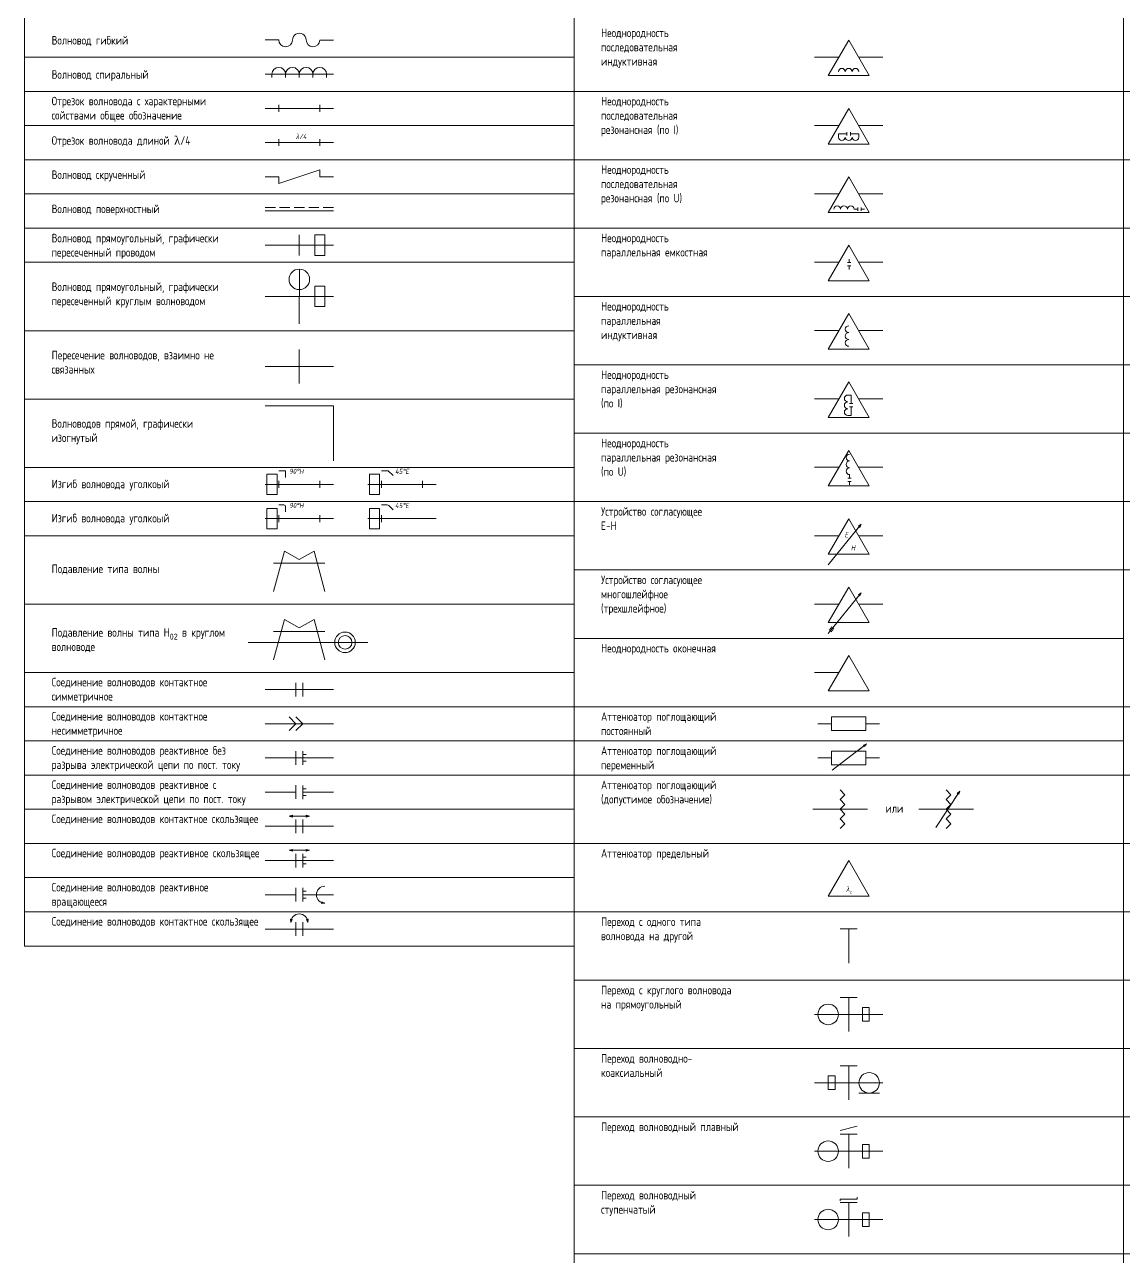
# Model space of a CAD drawing. Header units: millimetres. Extents: x 105 to 909, y -265 to 982.
# Drawn here: x 105.4 to 426.8, y 164.7 to 525 of the extents above; entities that cross this region are included whole.
import ezdxf

# ---------------------------------------------------------------- set-up
doc = ezdxf.new("R2010")
doc.units = ezdxf.units.MM
doc.layers.get('0').update_dxf_attribs({"lineweight": 20})
doc.styles.add('GOST', font='GOST_A.TTF')

msp = doc.modelspace()

# ---------------------------------------------------------------- hatches: boundary and pattern name
h = msp.add_hatch(color=256)
h.dxf.hatch_style = 1
h.paths.add_polyline_path([(349.3, 378.23), (350.11, 378.82), (349.5, 378.07)])
h = msp.add_hatch(color=256)
h.dxf.hatch_style = 1
h.paths.add_polyline_path([(349.7, 377.91), (350.11, 378.82), (349.5, 378.07)])
h = msp.add_hatch(color=256)
h.dxf.hatch_style = 1
h.paths.add_polyline_path([(349.3, 358.23), (350.11, 358.82), (349.5, 358.07)])
h = msp.add_hatch(color=256)
h.dxf.hatch_style = 1
h.paths.add_polyline_path([(349.7, 357.91), (350.11, 358.82), (349.5, 358.07)])
h = msp.add_hatch(color=256)
h.dxf.hatch_style = 1
h.paths.add_polyline_path([(350.81, 314.22), (351.73, 314.61), (350.96, 314.02)])
h = msp.add_hatch(color=256)
h.dxf.hatch_style = 1
h.paths.add_polyline_path([(351.12, 313.81), (351.73, 314.61), (350.96, 314.02)])
h = msp.add_hatch(color=256)
h.dxf.hatch_style = 1
h.paths.add_polyline_path([(378.23, 300.12), (378.98, 300.79), (378.45, 299.98)])
h = msp.add_hatch(color=256)
h.dxf.hatch_style = 1
h.paths.add_polyline_path([(378.67, 299.84), (378.98, 300.79), (378.45, 299.98)])
h = msp.add_hatch(color=256)
h.dxf.hatch_style = 1
h.paths.add_polyline_path([(183.75, 293.72), (182.78, 293.46), (183.75, 293.46)])
h = msp.add_hatch(color=256)
h.dxf.hatch_style = 1
h.paths.add_polyline_path([(183.75, 293.2), (182.78, 293.46), (183.75, 293.46)])
h = msp.add_hatch(color=256)
h.dxf.hatch_style = 1
h.paths.add_polyline_path([(187.82, 293.72), (188.78, 293.46), (187.82, 293.46)])
h = msp.add_hatch(color=256)
h.dxf.hatch_style = 1
h.paths.add_polyline_path([(187.82, 293.2), (188.78, 293.46), (187.82, 293.46)])
h = msp.add_hatch(color=256)
h.dxf.hatch_style = 1
h.paths.add_polyline_path([(183.75, 283.72), (182.78, 283.46), (183.75, 283.46)])
h = msp.add_hatch(color=256)
h.dxf.hatch_style = 1
h.paths.add_polyline_path([(183.75, 283.2), (182.78, 283.46), (183.75, 283.46)])
h = msp.add_hatch(color=256)
h.dxf.hatch_style = 1
h.paths.add_polyline_path([(187.82, 283.72), (188.78, 283.46), (187.82, 283.46)])
h = msp.add_hatch(color=256)
h.dxf.hatch_style = 1
h.paths.add_polyline_path([(187.82, 283.2), (188.78, 283.46), (187.82, 283.46)])
h = msp.add_hatch(color=256)
h.dxf.hatch_style = 1
h.paths.add_polyline_path([(192.29, 267.9), (193.28, 267.96), (192.34, 268.15)])
h = msp.add_hatch(color=256)
h.dxf.hatch_style = 1
h.paths.add_polyline_path([(192.39, 268.41), (193.28, 267.96), (192.34, 268.15)])
h = msp.add_hatch(color=256)
h.dxf.hatch_style = 1
h.paths.add_polyline_path([(183.22, 263.34), (183.28, 262.34), (183.48, 263.29)])
h = msp.add_hatch(color=256)
h.dxf.hatch_style = 1
h.paths.add_polyline_path([(183.73, 263.24), (183.28, 262.34), (183.48, 263.29)])
h = msp.add_hatch(color=256)
h.dxf.hatch_style = 1
h.paths.add_polyline_path([(187.86, 263.25), (188.28, 262.34), (188.12, 263.29)])
h = msp.add_hatch(color=256)
h.dxf.hatch_style = 1
h.paths.add_polyline_path([(188.37, 263.34), (188.28, 262.34), (188.12, 263.29)])

# ---------------------------------------------------------------- linework, layer by layer
for p, q in [((175.78, 520.49), (179.78, 520.49)), ((191.78, 520.48), (195.78, 520.48)), ((346.47, 520.45), (340.47, 510.06)), ((346.47, 520.45), (352.47, 510.06)), ((105.44, 515.46), (266.13, 515.46)), ((336.49, 515.49), (343.61, 515.49)), ((349.34, 515.49), (356.45, 515.49)), ((175.78, 510.49), (195.78, 510.49)), ((177.78, 510.49), (177.78, 509.49)), ((181.78, 510.49), (181.78, 509.49)), ((185.78, 510.49), (185.78, 509.49)), ((189.78, 510.49), (189.78, 509.49)), ((193.78, 510.49), (193.78, 509.49)), ((352.47, 510.06), (340.47, 510.06)), ((105.44, 505.46), (266.13, 505.46)), ((266.13, 505.46), (426.82, 505.46)), ((426.82, 505.46), (587.5, 505.46)), ((179.78, 500.49), (179.78, 501.49)), ((179.78, 501.49), (179.78, 499.49)), ((191.78, 499.49), (191.78, 501.49)), ((175.78, 500.49), (195.78, 500.49)), ((191.78, 500.49), (191.78, 499.49)), ((346.47, 500.45), (340.47, 490.06)), ((346.47, 500.45), (352.47, 490.06)), ((105.44, 495.46), (266.13, 495.46)), ((336.49, 495.49), (343.61, 495.49)), ((349.34, 495.49), (356.45, 495.49)), ((175.78, 490.49), (195.78, 490.49)), ((179.78, 490.49), (179.78, 491.49)), ((179.78, 491.49), (179.78, 489.49)), ((191.78, 489.49), (191.78, 491.49)), ((191.78, 490.49), (191.78, 489.49)), ((352.47, 490.06), (340.47, 490.06)), ((345.97, 493.06), (343.47, 493.06)), ((343.47, 493.06), (343.47, 492.06)), ((345.97, 493.56), (345.97, 492.56)), ((346.97, 493.56), (346.97, 492.56)), ((346.97, 493.06), (349.47, 493.06)), ((349.47, 492.06), (349.47, 493.06)), ((105.44, 485.46), (266.13, 485.46)), ((266.13, 485.46), (426.82, 485.46)), ((426.82, 485.46), (587.5, 485.46)), ((175.78, 480.49), (179.78, 480.49)), ((179.78, 478.49), (191.78, 482.49)), ((179.78, 480.49), (179.78, 478.49)), ((191.78, 480.49), (191.78, 482.49)), ((191.78, 480.49), (195.78, 480.49)), ((346.47, 480.45), (340.47, 470.06)), ((346.47, 480.45), (352.47, 470.06)), ((105.44, 475.46), (266.13, 475.46)), ((336.49, 475.49), (343.61, 475.49)), ((349.34, 475.49), (356.45, 475.49)), ((175.78, 471.49), (178.78, 471.49)), ((175.78, 470.49), (195.78, 470.49)), ((180.03, 471.49), (183.03, 471.49)), ((184.28, 471.49), (187.28, 471.49)), ((188.53, 471.49), (191.53, 471.49)), ((192.78, 471.49), (195.78, 471.49)), ((352.47, 470.06), (340.47, 470.06)), ((349.1, 470.97), (348.1, 470.97)), ((349.1, 470.47), (349.1, 471.47)), ((350.1, 470.47), (350.1, 471.47)), ((350.1, 470.97), (351.1, 470.97)), ((105.44, 465.46), (266.13, 465.46)), ((266.13, 465.46), (426.82, 465.46)), ((426.82, 465.46), (587.5, 465.46)), ((185.78, 463.49), (185.78, 457.49)), ((192.28, 463.49), (190.28, 463.49)), ((190.28, 463.49), (193.28, 463.49)), ((190.28, 457.49), (190.28, 463.49)), ((193.28, 463.49), (193.28, 457.49)), ((175.78, 460.49), (195.78, 460.49)), ((346.47, 460.45), (340.47, 450.06)), ((346.47, 460.45), (352.47, 450.06)), ((105.44, 455.46), (266.13, 455.46)), ((193.28, 457.49), (190.28, 457.49)), ((336.49, 455.49), (343.61, 455.49)), ((347.09, 455.38), (346.09, 455.38)), ((347.09, 454.38), (346.09, 454.38)), ((346.59, 455.38), (346.59, 456.38)), ((346.59, 454.38), (346.59, 453.38)), ((349.34, 455.49), (356.45, 455.49)), ((185.81, 453.49), (185.76, 437.49)), ((192.28, 448.49), (190.28, 448.49)), ((190.28, 448.49), (193.28, 448.49)), ((190.28, 442.49), (190.28, 448.49)), ((193.28, 448.49), (193.28, 442.49)), ((352.47, 450.06), (340.47, 450.06)), ((175.78, 445.49), (195.78, 445.49)), ((266.13, 445.46), (426.82, 445.46)), ((426.82, 445.46), (587.5, 445.46)), ((193.28, 442.49), (190.28, 442.49)), ((346.47, 440.45), (340.47, 430.06)), ((346.47, 440.45), (352.47, 430.06)), ((105.44, 435.46), (266.13, 435.46)), ((336.49, 435.49), (343.61, 435.49)), ((349.34, 435.49), (356.45, 435.49)), ((185.78, 425), (185.78, 430)), ((185.78, 430), (185.78, 420)), ((352.47, 430.06), (340.47, 430.06)), ((266.13, 425.46), (426.82, 425.46)), ((426.82, 425.46), (587.5, 425.46)), ((175.78, 425), (195.78, 425)), ((346.47, 420.45), (340.47, 410.06)), ((346.47, 420.45), (352.47, 410.06)), ((105.44, 415.46), (266.13, 415.46)), ((336.49, 415.49), (343.61, 415.49)), ((347.21, 416.64), (346.21, 416.64)), ((347.21, 414.14), (347.21, 416.64)), ((349.34, 415.49), (356.45, 415.49)), ((195.81, 413.43), (175.81, 413.43)), ((195.81, 413.43), (195.76, 397.43)), ((347.71, 414.14), (346.71, 414.14)), ((347.71, 413.14), (346.71, 413.14)), ((347.21, 413.14), (347.21, 410.64)), ((352.47, 410.06), (340.47, 410.06)), ((346.21, 410.64), (347.21, 410.64)), ((266.13, 405.46), (426.82, 405.46)), ((426.82, 405.46), (587.5, 405.46)), ((346.47, 400.45), (340.47, 390.06)), ((346.47, 400.45), (352.47, 390.06)), ((105.44, 395.46), (266.13, 395.46)), ((178.28, 393.49), (176.28, 393.49)), ((176.28, 393.49), (179.28, 393.49)), ((176.28, 387.49), (176.28, 393.49)), ((179.28, 393.49), (179.28, 387.49)), ((179.78, 394.49), (181.78, 394.49)), ((181.78, 394.49), (181.78, 392.49)), ((208.28, 393.51), (206.28, 393.51)), ((206.28, 393.51), (209.28, 393.51)), ((206.28, 387.51), (206.28, 393.51)), ((209.28, 393.51), (209.28, 387.51)), ((209.78, 394.49), (211.78, 394.49)), ((211.78, 394.49), (213.2, 393.08)), ((336.49, 395.49), (343.61, 395.49)), ((346.74, 392.35), (346.74, 393.35)), ((349.34, 395.49), (356.45, 395.49)), ((175.78, 390.49), (195.78, 390.49)), ((179.78, 390.49), (179.78, 391.49)), ((179.78, 391.49), (179.78, 389.49)), ((191.78, 389.49), (191.78, 391.49)), ((191.78, 390.49), (191.78, 389.49)), ((205.78, 390.49), (225.78, 390.49)), ((209.78, 390.49), (209.78, 391.49)), ((209.78, 391.49), (209.78, 389.49)), ((221.78, 389.49), (221.78, 391.49)), ((221.78, 390.49), (221.78, 389.49)), ((352.47, 390.06), (340.47, 390.06)), ((347.24, 392.35), (346.24, 392.35)), ((347.24, 391.35), (346.24, 391.35)), ((346.74, 391.35), (346.74, 390.35)), ((179.28, 387.49), (176.28, 387.49)), ((209.28, 387.51), (206.28, 387.51)), ((105.44, 385.46), (266.13, 385.46)), ((178.28, 383.49), (176.28, 383.49)), ((176.28, 383.49), (179.28, 383.49)), ((176.28, 377.49), (176.28, 383.49)), ((179.28, 383.49), (179.28, 377.49)), ((179.78, 384.49), (181.28, 384.49)), ((181.78, 383.99), (181.78, 382.49)), ((208.28, 383.49), (206.28, 383.49)), ((206.28, 383.49), (209.28, 383.49)), ((206.28, 377.49), (206.28, 383.49)), ((209.28, 383.49), (209.28, 377.49)), ((209.78, 384.49), (211.28, 384.49)), ((212.14, 384.14), (213.2, 383.08)), ((266.13, 385.46), (426.82, 385.46)), ((426.82, 385.46), (587.5, 385.46)), ((175.78, 380.49), (195.78, 380.49)), ((179.78, 380.49), (179.78, 381.49)), ((179.78, 381.49), (179.78, 379.49)), ((191.78, 379.49), (191.78, 381.49)), ((191.78, 380.49), (191.78, 379.49)), ((205.78, 380.49), (225.78, 380.49)), ((209.78, 380.49), (209.78, 381.49)), ((209.78, 381.49), (209.78, 379.49)), ((346.47, 380.45), (340.47, 370.06)), ((350.11, 378.82), (340.49, 366.92)), ((346.47, 380.45), (352.47, 370.06)), ((348.23, 376.49), (350.11, 378.82)), ((350.11, 378.82), (349.3, 378.23)), ((350.11, 378.82), (349.7, 377.91)), ((105.44, 375.46), (266.13, 375.46)), ((179.28, 377.49), (176.28, 377.49)), ((209.28, 377.49), (206.28, 377.49)), ((336.49, 375.49), (343.61, 375.49)), ((349.3, 378.23), (349.5, 378.07)), ((349.34, 375.49), (356.45, 375.49)), ((349.7, 377.91), (349.5, 378.07)), ((181.45, 370.99), (178.28, 359.16)), ((185.78, 368.49), (181.45, 370.99)), ((185.78, 368.49), (190.11, 370.99)), ((190.11, 370.99), (193.28, 359.16)), ((352.47, 370.06), (340.47, 370.06)), ((178.28, 367.49), (193.28, 367.49)), ((266.13, 365.46), (426.82, 365.46)), ((426.82, 365.46), (587.5, 365.46)), ((346.47, 360.45), (340.47, 350.06)), ((346.47, 360.45), (352.47, 350.06)), ((350.11, 358.82), (340.49, 346.92)), ((348.23, 356.49), (350.11, 358.82)), ((350.11, 358.82), (349.3, 358.23)), ((349.3, 358.23), (349.5, 358.07)), ((349.7, 357.91), (349.5, 358.07)), ((350.11, 358.82), (349.7, 357.91)), ((105.44, 355.46), (266.13, 355.46)), ((336.47, 355.49), (343.59, 355.46)), ((349.36, 355.45), (356.47, 355.41)), ((181.45, 350.99), (178.28, 339.16)), ((185.78, 348.49), (181.45, 350.99)), ((185.78, 348.49), (190.11, 350.99)), ((190.11, 350.99), (193.28, 339.16)), ((352.47, 350.06), (340.47, 350.06)), ((178.28, 347.49), (193.28, 347.49)), ((340.73, 348.01), (341.51, 347.38)), ((341.05, 348.4), (341.82, 347.77)), ((341.36, 348.79), (342.14, 348.16)), ((170.78, 344.29), (205.78, 344.29)), ((266.13, 345.46), (426.82, 345.46)), ((346.47, 340.45), (340.47, 330.06)), ((346.47, 340.45), (352.47, 330.06)), ((105.44, 335.46), (266.13, 335.46)), ((336.47, 335.49), (343.59, 335.46)), ((336.49, 335.49), (343.61, 335.49)), ((184.78, 332.49), (184.78, 328.49)), ((186.78, 330.49), (186.78, 332.49)), ((175.78, 330.49), (195.78, 330.49)), ((186.78, 328.49), (186.78, 330.49)), ((352.47, 330.06), (340.47, 330.06)), ((105.44, 325.46), (266.13, 325.46)), ((266.13, 325.46), (426.82, 325.46)), ((426.82, 325.46), (587.5, 325.46)), ((184.78, 320.49), (182.79, 322.49)), ((186.78, 320.49), (184.79, 322.49)), ((341.47, 320.46), (341.47, 322.46)), ((341.47, 322.46), (351.47, 322.46)), ((351.47, 322.46), (351.47, 318.46)), ((175.78, 320.49), (195.78, 320.49)), ((184.78, 320.49), (182.79, 318.49)), ((186.78, 320.49), (184.79, 318.49)), ((341.47, 320.46), (337.47, 320.46)), ((341.47, 318.46), (341.47, 320.46)), ((351.47, 318.46), (341.47, 318.46)), ((351.47, 320.46), (355.47, 320.46)), ((105.44, 315.46), (266.13, 315.46)), ((266.13, 315.46), (426.82, 315.46)), ((351.73, 314.61), (341.63, 306.86)), ((349.35, 312.78), (351.73, 314.61)), ((351.73, 314.61), (350.81, 314.22)), ((350.81, 314.22), (350.96, 314.02)), ((351.12, 313.81), (350.96, 314.02)), ((351.73, 314.61), (351.12, 313.81)), ((175.78, 310.49), (195.78, 310.49)), ((184.78, 312.49), (184.78, 308.49)), ((186.78, 310.49), (186.78, 312.49)), ((186.78, 311.49), (187.78, 311.49)), ((186.78, 308.49), (186.78, 310.49)), ((341.47, 310.46), (337.47, 310.46)), ((341.47, 310.46), (341.47, 312.46)), ((341.47, 312.46), (351.47, 312.46)), ((341.47, 308.46), (341.47, 310.46)), ((351.47, 312.46), (351.47, 308.46)), ((351.47, 310.46), (355.47, 310.46)), ((186.78, 309.49), (187.78, 309.49)), ((351.47, 308.46), (341.47, 308.46)), ((105.44, 305.46), (266.13, 305.46)), ((266.13, 305.46), (426.82, 305.46)), ((426.82, 305.46), (587.5, 305.46)), ((175.78, 300.49), (184.78, 300.49)), ((184.78, 302.49), (184.78, 298.49)), ((186.78, 300.46), (186.78, 302.46)), ((186.78, 301.46), (187.78, 301.46)), ((186.78, 298.46), (186.78, 300.46)), ((186.78, 300.46), (195.78, 300.46)), ((186.78, 299.46), (187.78, 299.46)), ((343.98, 301.12), (345.39, 299.7)), ((343.98, 298.29), (345.39, 299.7)), ((378.98, 300.79), (372, 290.14)), ((374.97, 301.12), (376.39, 299.7)), ((374.97, 298.29), (376.39, 299.7)), ((377.34, 298.28), (378.98, 300.79)), ((378.98, 300.79), (378.23, 300.12)), ((378.23, 300.12), (378.45, 299.98)), ((378.67, 299.84), (378.45, 299.98)), ((378.98, 300.79), (378.67, 299.84)), ((105.44, 295.46), (266.13, 295.46)), ((351.98, 295.46), (335.98, 295.46)), ((343.98, 298.29), (345.39, 296.88)), ((343.98, 295.46), (345.39, 296.88)), ((343.98, 295.46), (345.39, 294.05)), ((343.98, 295.46), (351.98, 295.46)), ((382.97, 295.46), (366.97, 295.46)), ((374.97, 298.29), (376.39, 296.88)), ((374.97, 295.46), (376.39, 296.88)), ((374.97, 295.46), (376.39, 294.05)), ((182.78, 293.46), (183.75, 293.72)), ((188.78, 293.46), (182.78, 293.46)), ((182.78, 293.46), (183.75, 293.2)), ((183.75, 293.72), (183.75, 293.46)), ((183.75, 293.2), (183.75, 293.46)), ((184.78, 292.49), (184.78, 288.49)), ((185.78, 293.46), (188.78, 293.46)), ((186.78, 290.49), (186.78, 292.49)), ((188.78, 293.46), (187.82, 293.72)), ((187.82, 293.72), (187.82, 293.46)), ((188.78, 293.46), (187.82, 293.2)), ((187.82, 293.2), (187.82, 293.46)), ((343.98, 292.63), (345.39, 294.05)), ((343.98, 292.63), (345.39, 291.22)), ((374.97, 292.63), (376.39, 294.05)), ((374.97, 292.63), (376.39, 291.22)), ((175.78, 290.49), (186.78, 290.49)), ((186.78, 288.49), (186.78, 290.49)), ((186.78, 290.49), (195.78, 290.49)), ((343.98, 289.81), (345.39, 291.22)), ((374.97, 289.81), (376.39, 291.22)), ((105.44, 285.46), (266.13, 285.46)), ((266.13, 285.46), (426.82, 285.46)), ((426.82, 285.46), (587.5, 285.46)), ((182.78, 283.46), (183.75, 283.72)), ((188.78, 283.46), (182.78, 283.46)), ((182.78, 283.46), (183.75, 283.2)), ((183.75, 283.72), (183.75, 283.46)), ((183.75, 283.2), (183.75, 283.46)), ((184.78, 282.46), (184.78, 278.46)), ((185.78, 283.46), (188.78, 283.46)), ((186.78, 280.46), (186.78, 282.46)), ((186.78, 281.46), (187.78, 281.46)), ((188.78, 283.46), (187.82, 283.72)), ((187.82, 283.72), (187.82, 283.46)), ((188.78, 283.46), (187.82, 283.2)), ((187.82, 283.2), (187.82, 283.46)), ((175.78, 280.46), (186.78, 280.46)), ((186.78, 278.46), (186.78, 280.46)), ((186.78, 280.46), (195.78, 280.46)), ((186.78, 279.46), (187.78, 279.46)), ((346.47, 280.45), (340.47, 270.06)), ((346.47, 280.45), (352.47, 270.06)), ((105.44, 275.46), (266.13, 275.46)), ((175.78, 270.46), (184.78, 270.46)), ((184.78, 272.46), (184.78, 268.46)), ((186.78, 270.46), (186.78, 272.46)), ((186.78, 271.46), (187.78, 271.46)), ((186.78, 268.46), (186.78, 270.46)), ((186.78, 270.46), (195.78, 270.46)), ((195.78, 270.46), (190.78, 270.46)), ((186.78, 269.46), (187.78, 269.46)), ((192.29, 267.9), (192.34, 268.15)), ((193.28, 267.96), (192.29, 267.9)), ((192.39, 268.41), (192.34, 268.15)), ((193.28, 267.96), (192.39, 268.41)), ((352.47, 270.06), (340.47, 270.06)), ((105.44, 265.46), (266.13, 265.46)), ((183.28, 262.34), (183.22, 263.34)), ((183.22, 263.34), (183.48, 263.29)), ((183.28, 262.34), (183.73, 263.24)), ((183.73, 263.24), (183.48, 263.29)), ((187.86, 263.25), (188.12, 263.29)), ((188.28, 262.34), (187.86, 263.25)), ((188.37, 263.34), (188.12, 263.29)), ((188.28, 262.34), (188.37, 263.34)), ((266.13, 265.46), (426.82, 265.46)), ((426.82, 265.46), (587.5, 265.46)), ((175.78, 260.43), (195.78, 260.43)), ((184.78, 262.43), (184.78, 258.43)), ((186.78, 258.43), (186.78, 262.43)), ((348.97, 260.45), (343.97, 260.45)), ((346.47, 260.45), (346.47, 250.45)), ((105.44, 255.46), (266.13, 255.46)), ((266.13, 245.46), (426.82, 245.46)), ((426.82, 245.46), (587.5, 245.46)), ((348.97, 240.45), (343.97, 240.45)), ((346.47, 240.45), (346.47, 230.45)), ((356.47, 235.45), (336.47, 235.45)), ((350.47, 235.45), (350.47, 237.45)), ((350.47, 237.45), (352.47, 237.45)), ((350.47, 233.45), (350.47, 235.45)), ((352.47, 237.45), (352.47, 233.45)), ((352.47, 233.45), (350.47, 233.45)), ((266.13, 225.46), (426.82, 225.46)), ((426.82, 225.46), (587.5, 225.46)), ((348.97, 220.45), (343.97, 220.45)), ((346.47, 220.45), (346.47, 210.45)), ((342.47, 217.45), (340.47, 217.45)), ((340.47, 217.45), (340.47, 213.45)), ((342.47, 215.45), (342.47, 217.45)), ((356.47, 215.45), (336.47, 215.45)), ((340.47, 213.45), (342.47, 213.45)), ((342.47, 213.45), (342.47, 215.45)), ((355.47, 212.45), (349.47, 212.45)), ((266.13, 205.46), (426.82, 205.46)), ((426.82, 205.46), (587.5, 205.46)), ((343.97, 201.45), (348.97, 202.79)), ((348.97, 200.45), (343.97, 200.45)), ((346.47, 200.45), (346.47, 190.45)), ((356.47, 195.45), (336.47, 195.45)), ((350.47, 195.45), (350.47, 197.45)), ((350.47, 197.45), (352.47, 197.45)), ((350.47, 193.45), (350.47, 195.45)), ((352.47, 197.45), (352.47, 193.45)), ((350.47, 193.45), (352.47, 193.45)), ((266.13, 185.46), (426.82, 185.46)), ((426.82, 185.46), (587.5, 185.46)), ((343.97, 180.95), (343.97, 181.45)), ((343.97, 181.45), (348.97, 181.45)), ((348.97, 180.45), (343.97, 180.45)), ((346.47, 180.45), (346.47, 170.45)), ((348.97, 181.45), (348.97, 181.95)), ((350.47, 175.45), (350.47, 177.45)), ((350.47, 177.45), (352.47, 177.45)), ((352.47, 177.45), (352.47, 173.45)), ((356.47, 175.45), (336.47, 175.45)), ((350.47, 173.45), (350.47, 175.45)), ((350.47, 173.45), (352.47, 173.45)), ((266.13, 165.46), (426.82, 165.46)), ((426.82, 165.46), (587.5, 165.46))]:
    msp.add_line(p, q)
for points in [[(105.44, 731.71), (266.13, 731.71), (266.13, 255.46), (105.44, 255.46)], [(266.13, 731.71), (426.82, 731.71), (426.82, -264.54), (266.13, -264.54)], [(426.82, 731.71), (587.5, 731.71), (587.5, 165.46), (426.82, 165.46)]]:
    msp.add_lwpolyline(points, close=True)
for centre, radius in [((185.78, 450.46), 3), ((199.16, 344.29), 3), ((199.16, 344.29), 2), ((340.47, 235.45), 3), ((352.47, 215.45), 3), ((340.47, 195.45), 3), ((340.47, 175.45), 3)]:
    msp.add_circle(centre, radius)
for centre, radius, start, end in [((185.78, 520.47), 2, 359.8301, 179.8301), ((181.78, 520.49), 2, 179.8301, 359.8301), ((189.78, 520.49), 2, 179.8301, 359.8301), ((179.78, 510.49), 2, 0, 180), ((183.78, 510.49), 2, 0, 180), ((187.78, 510.49), 2, 0, 180), ((191.78, 510.49), 2, 0, 180), ((344.47, 511.19), 1, 0, 180), ((346.47, 511.19), 1, 0, 180), ((348.47, 511.19), 1, 0, 180), ((344.47, 492.06), 1, 180, 0), ((346.47, 492.06), 1, 180, 0), ((348.47, 492.06), 1, 180, 0), ((343.1, 470.97), 1, 0, 180), ((345.1, 470.97), 1, 0, 180), ((347.1, 470.97), 1, 0, 180), ((346.47, 435.88), 1, 90, 270), ((346.47, 433.88), 1, 90, 270), ((346.47, 431.88), 1, 90, 270), ((346.21, 415.64), 1, 90, 270), ((346.21, 413.64), 1, 90, 270), ((346.21, 411.64), 1, 90, 270), ((346.74, 398.35), 1, 90, 270), ((346.74, 396.35), 1, 90, 270), ((346.74, 394.35), 1, 90, 270), ((181.28, 383.99), 0.5, 0, 90), ((211.28, 383.28), 1.21, 45, 90), ((193.28, 270.46), 2.5, 90, 270), ((185.78, 262.34), 2.5, 0, 180)]:
    msp.add_arc(centre, radius, start, end)

# ---------------------------------------------------------------- texts
at = {"attachment_point": 1, "style": 'GOST'}
for s, width, heights, insert, char_height in [('Неоднородность последовательная\\Pиндуктивная', 34.1502, [-11.55], (274.04, 523.83), 2.5), ('Волновод гибкий', 52.5342, [-2.5], (113.35, 521.65), 2.5), ('Волновод спиральный', 52.5342, [-3.21], (113.35, 511.65), 2.5), ('Отрезок волновода с характерными сойствами общее обозначение', 52.5342, [-7.03], (113.35, 503.88), 2.5), ('Неоднородность последовательная\\Pрезонансная (по I)', 34.1502, [-11.73], (274.04, 503.83), 2.5), ('Отрезок волновода длиной {\\fTimes New Roman|b0|i0|c0|p18;λ}/4', 52.5342, [-3.55], (113.35, 492.34), 2.5), ('Неоднородность последовательная\\Pрезонансная (по U)', 34.1502, [-11.73], (274.04, 483.83), 2.5), ('Волновод скрученный', 52.5342, [-3.21], (113.35, 482.34), 2.5), ('Волновод поверхностный', 52.5342, [-3.21], (113.35, 472.34), 2.5), ('Волновод прямоугольный, графически пересеченный проводом', 49.0319, [-7.38], (113.35, 463.79), 2.5), ('Неоднородность параллельная емкостная', 34.1502, [-7.38], (274.04, 463.83), 2.5), ('Волновод прямоугольный, графически пересеченный круглым волноводом', 49.0319, [-7.38], (113.35, 449.57), 2.5), ('Неоднородность параллельная индуктивная', 34.1502, [-7.38], (274.04, 443.83), 2.5), ('Пересечение волноводов, взаимно не связанных', 49.0319, [-6.68], (113.35, 429.57), 2.5), ('Неоднородность параллельная резонансная\\P(по I)\\P ', 35.1111, [17.25], (274.04, 423.83), 2.5), ('Волноводов прямой, графически изогнутый', 49.0319, [-7.38], (113.35, 409.57), 2.5), ('Неоднородность параллельная резонансная\\P(по U)\\P ', 35.1111, [17.25], (274.04, 403.83), 2.5), ('{\\Q10;90%%DН}', 6.7297, [-1.5], (182.83, 395.06), 1.5), ('{\\Q10;45%%DЕ}', 6.7297, [-1.5], (213.79, 395.06), 1.5), ('Изгиб волновода уголкоый', 52.5342, [-3.24], (113.35, 391.88), 2.5), ('{\\Q10;90%%DН}', 6.7297, [-1.5], (182.83, 385.06), 1.5), ('{\\Q10;45%%DЕ}', 6.7297, [-1.5], (213.79, 385.06), 1.5), ('Устройство согласующее\\PE-H \\P ', 35.1111, [17.25], (274.04, 383.83), 2.5), ('Изгиб волновода уголкоый', 52.5342, [-3.24], (113.35, 381.88), 2.5), ('{\\Q10;E}', 6.7297, [-1.5], (345.31, 376.5), 1.5), ('{\\Q10;H}', 6.7297, [-1.5], (347.13, 372.65), 1.5), ('Подавление типа волны', 49.0319, [-2.51], (113.35, 367.06), 2.5), ('Устройство согласующее\\Pмногошлейфное (трехшлейфное)', 35.1111, [17.25], (274.04, 363.83), 2.5), ('\\A1;Подавление волны типа H{\\H0.7x;\\S^ 02;} в круглом волноводе', 49.0319, [-7.38], (113.35, 348.44), 2.5), ('Неоднородность оконечная', 35.1111, [17.25], (274.04, 343.83), 2.5), ('Соединение волноводов контактное симметричное', 50.6677, [-7.38], (113.35, 333.92), 2.5), ('Соединение волноводов контактное несимметричное', 50.6677, [-7.38], (113.35, 323.92), 2.5), ('Аттенюатор поглощающий постоянный', 42.1064, [-6.67], (274.04, 323.83), 2.5), ('Соединение волноводов реактивное без разрыва электрической цепи по пост. току', 59.6066, [-7.38], (113.35, 313.92), 2.5), ('Аттенюатор поглощающий переменный', 42.1064, [-7.38], (274.04, 313.83), 2.5), ('Соединение волноводов реактивное с разрывом электрической цепи по пост. току', 59.6066, [-7.38], (113.35, 303.92), 2.5), ('Аттенюатор поглощающий \\P(допустимое обозначение)', 34.1502, [-11.73], (274.04, 303.83), 2.5), ('или', 31.5734, [-2.5], (357.26, 296.97), 2.5), ('Соединение волноводов контактное скользящее', 59.6066, [-7.02], (113.35, 293.92), 2.5), ('Соединение волноводов реактивное скользящее', 59.6066, [-7.02], (113.35, 283.92), 2.5), ('Аттенюатор предельный', 34.1502, [-3.21], (274.04, 283.83), 2.5), ('Соединение волноводов реактивное вращающееся', 59.6066, [-7.38], (113.35, 273.92), 2.5), ('Соединение волноводов контактное скользящее', 59.6066, [-7.02], (113.35, 263.92), 2.5), ('Переход с одного типа волновода на другой', 34.1502, [-7.38], (274.04, 263.83), 2.5), ('Переход с круглого волновода на прямоугольный', 38.6996, [-7.38], (274.04, 243.83), 2.5), ('Переход волноводно- коаксиальный', 38.6996, [-6.68], (274.04, 223.83), 2.5), ('Переход волноводный плавный', 38.6996, [-3.21], (274.04, 203.83), 2.5), ('Переход волноводный ступенчатый', 38.6996, [-7.38], (274.04, 183.83), 2.5)]:
    msp.add_mtext_dynamic_manual_height_columns(s, width=width, gutter_width=12.5, heights=heights, dxfattribs=dict(at, insert=insert, char_height=char_height))
at = {"char_height": 1.5, "width": 5.3575, "attachment_point": 1, "style": 'GOST'}
for s, insert in [('\\A1;{\\fTimes New Roman|b0|i0|c0|p18;\\Q10;λ\\fGOST type A|b0|i0|c204|p34;/4}', (184.68, 492.99)), ('\\A1;{\\fTimes New Roman|b0|i0|c0|p18;\\Q10;\\T1.05;λ\\fGOST type A|b0|i0|c204|p34;\\H0.7x;\\S^ c;}', (345.66, 272.82))]:
    msp.add_mtext(s, dxfattribs=dict(at, insert=insert))

doc.saveas('drawing.dxf')
